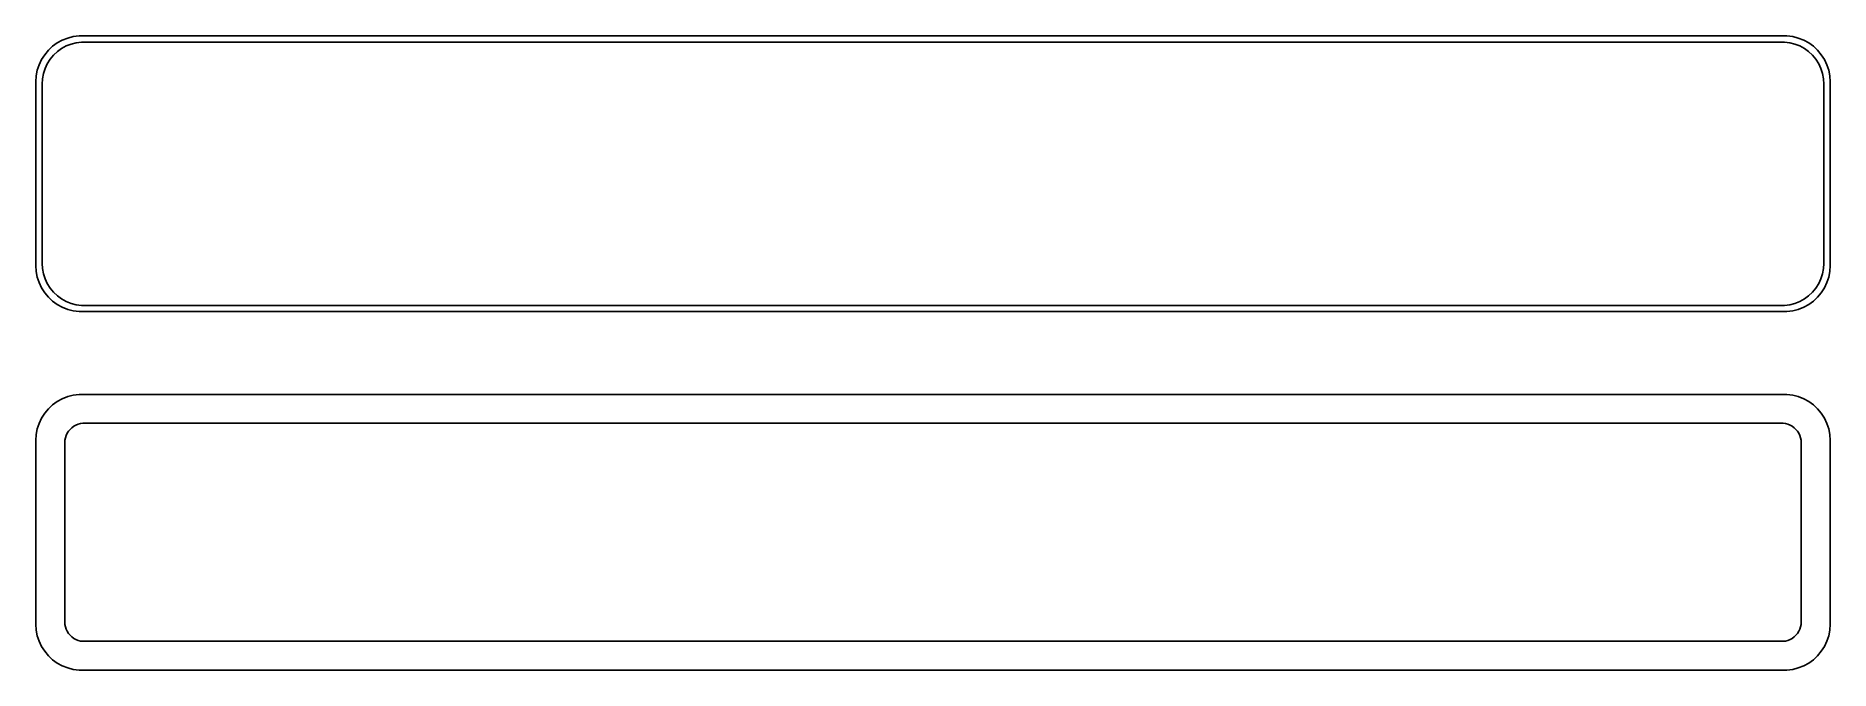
# Model space of a CAD drawing. Header units: metres. Extents: x -98 to 98, y 63 to 132.
import ezdxf

# ---------------------------------------------------------------- set-up
doc = ezdxf.new("R2010")
doc.units = ezdxf.units.M

msp = doc.modelspace()

# ---------------------------------------------------------------- linework, layer by layer
for p, q in [((-95.6871, 130.853), (-96.1448, 130.423)), ((-95.1791, 131.222), (-95.6871, 130.853)), ((-94.6289, 131.524), (-95.1791, 131.222)), ((-94.7032, 130.616), (-94.1994, 130.893)), ((-94.0451, 131.755), (-94.6289, 131.524)), ((-94.1994, 130.893), (-93.6648, 131.104)), ((-93.4369, 131.911), (-94.0451, 131.755)), ((-93.6648, 131.104), (-93.1079, 131.247)), ((-92.8139, 131.99), (-93.4369, 131.911)), ((-93.1079, 131.247), (-92.5375, 131.319)), ((92.8139, 131.99), (-92.8139, 131.99)), ((-92.5375, 131.319), (92.5375, 131.319)), ((92.5375, 131.319), (93.1079, 131.247)), ((93.4369, 131.911), (92.8139, 131.99)), ((93.1079, 131.247), (93.6648, 131.104)), ((94.0451, 131.755), (93.4369, 131.911)), ((93.6648, 131.104), (94.1994, 130.893)), ((94.6289, 131.524), (94.0451, 131.755)), ((94.1994, 130.893), (94.7032, 130.616)), ((95.1791, 131.222), (94.6289, 131.524)), ((95.6871, 130.853), (95.1791, 131.222)), ((96.1448, 130.423), (95.6871, 130.853)), ((-97.1489, 128.841), (-97.3429, 128.243)), ((-96.8815, 129.409), (-97.1489, 128.841)), ((-96.5451, 129.939), (-96.8815, 129.409)), ((-96.1448, 130.423), (-96.5451, 129.939)), ((-96.5069, 128.435), (-96.2621, 128.956)), ((-96.2621, 128.956), (-95.954, 129.441)), ((-95.954, 129.441), (-95.5875, 129.884)), ((-95.5875, 129.884), (-95.1684, 130.278)), ((-95.1684, 130.278), (-94.7032, 130.616)), ((94.7032, 130.616), (95.1684, 130.278)), ((95.1684, 130.278), (95.5875, 129.884)), ((95.5875, 129.884), (95.954, 129.441)), ((95.954, 129.441), (96.2621, 128.956)), ((96.5451, 129.939), (96.1448, 130.423)), ((96.2621, 128.956), (96.5069, 128.435)), ((96.8815, 129.409), (96.5451, 129.939)), ((97.1489, 128.841), (96.8815, 129.409)), ((97.3429, 128.243), (97.1489, 128.841)), ((-97.4606, 127.627), (-97.5, 127)), ((-97.5, 127), (-97.5, 107)), ((-97.3429, 128.243), (-97.4606, 127.627)), ((-96.8284, 126.75), (-96.7923, 127.324)), ((-96.8284, 107.25), (-96.8284, 126.75)), ((-96.7923, 127.324), (-96.6846, 127.889)), ((-96.6846, 127.889), (-96.5069, 128.435)), ((96.5069, 128.435), (96.6846, 127.889)), ((96.6846, 127.889), (96.7923, 127.324)), ((96.7923, 127.324), (96.8284, 126.75)), ((96.8284, 126.75), (96.8284, 107.25)), ((97.4606, 127.627), (97.3429, 128.243)), ((97.5, 127), (97.4606, 127.627)), ((97.5, 107), (97.5, 127)), ((-96.7923, 106.676), (-96.8284, 107.25)), ((96.8284, 107.25), (96.7923, 106.676)), ((-97.5, 107), (-97.4606, 106.373)), ((-97.4606, 106.373), (-97.3429, 105.757)), ((-97.3429, 105.757), (-97.1489, 105.159)), ((-96.6846, 106.111), (-96.7923, 106.676)), ((-96.5069, 105.565), (-96.6846, 106.111)), ((-96.2621, 105.044), (-96.5069, 105.565)), ((96.5069, 105.565), (96.2621, 105.044)), ((96.6846, 106.111), (96.5069, 105.565)), ((96.7923, 106.676), (96.6846, 106.111)), ((97.1489, 105.159), (97.3429, 105.757)), ((97.3429, 105.757), (97.4606, 106.373)), ((97.4606, 106.373), (97.5, 107)), ((-97.1489, 105.159), (-96.8815, 104.591)), ((-96.8815, 104.591), (-96.5451, 104.061)), ((-96.5451, 104.061), (-96.1448, 103.577)), ((-95.954, 104.559), (-96.2621, 105.044)), ((-96.1448, 103.577), (-95.6871, 103.147)), ((-95.5875, 104.116), (-95.954, 104.559)), ((-95.1684, 103.722), (-95.5875, 104.116)), ((-94.7032, 103.384), (-95.1684, 103.722)), ((-94.1994, 103.107), (-94.7032, 103.384)), ((94.7032, 103.384), (94.1994, 103.107)), ((95.1684, 103.722), (94.7032, 103.384)), ((95.5875, 104.116), (95.1684, 103.722)), ((95.954, 104.559), (95.5875, 104.116)), ((95.6871, 103.147), (96.1448, 103.577)), ((96.2621, 105.044), (95.954, 104.559)), ((96.1448, 103.577), (96.5451, 104.061)), ((96.5451, 104.061), (96.8815, 104.591)), ((96.8815, 104.591), (97.1489, 105.159)), ((-95.6871, 103.147), (-95.1791, 102.778)), ((-95.1791, 102.778), (-94.6289, 102.476)), ((-94.6289, 102.476), (-94.0451, 102.245)), ((-93.6648, 102.896), (-94.1994, 103.107)), ((-94.0451, 102.245), (-93.4369, 102.089)), ((-93.1079, 102.753), (-93.6648, 102.896)), ((-93.4369, 102.089), (-92.8139, 102.01)), ((-92.5375, 102.681), (-93.1079, 102.753)), ((-92.8139, 102.01), (92.8139, 102.01)), ((92.5375, 102.681), (-92.5375, 102.681)), ((93.1079, 102.753), (92.5375, 102.681)), ((92.8139, 102.01), (93.4369, 102.089)), ((93.6648, 102.896), (93.1079, 102.753)), ((93.4369, 102.089), (94.0451, 102.245)), ((94.1994, 103.107), (93.6648, 102.896)), ((94.0451, 102.245), (94.6289, 102.476)), ((94.6289, 102.476), (95.1791, 102.778)), ((95.1791, 102.778), (95.6871, 103.147)), ((-95.6871, 91.8526), (-96.1448, 91.4227)), ((-95.1791, 92.2216), (-95.6871, 91.8526)), ((-94.6289, 92.5241), (-95.1791, 92.2216)), ((-94.0451, 92.7553), (-94.6289, 92.5241)), ((-93.4369, 92.9114), (-94.0451, 92.7553)), ((-92.8139, 92.9901), (-93.4369, 92.9114)), ((92.8139, 92.9901), (-92.8139, 92.9901)), ((93.4369, 92.9114), (92.8139, 92.9901)), ((94.0451, 92.7553), (93.4369, 92.9114)), ((94.6289, 92.5241), (94.0451, 92.7553)), ((95.1791, 92.2216), (94.6289, 92.5241)), ((95.6871, 91.8526), (95.1791, 92.2216)), ((96.1448, 91.4227), (95.6871, 91.8526)), ((-97.1489, 89.8406), (-97.3429, 89.2434)), ((-96.8815, 90.4088), (-97.1489, 89.8406)), ((-96.5451, 90.9389), (-96.8815, 90.4088)), ((-96.1448, 91.4227), (-96.5451, 90.9389)), ((-93.1482, 89.6588), (-92.9019, 89.7564)), ((-92.9019, 89.7564), (-92.6453, 89.8223)), ((-92.6453, 89.8223), (-92.3825, 89.8555)), ((-92.3825, 89.8555), (92.3825, 89.8555)), ((92.3825, 89.8555), (92.6453, 89.8223)), ((92.6453, 89.8223), (92.9019, 89.7564)), ((92.9019, 89.7564), (93.1482, 89.6588)), ((96.5451, 90.9389), (96.1448, 91.4227)), ((96.8815, 90.4088), (96.5451, 90.9389)), ((97.1489, 89.8406), (96.8815, 90.4088)), ((97.3429, 89.2434), (97.1489, 89.8406)), ((-97.4606, 88.6267), (-97.5, 88)), ((-97.5, 88), (-97.5, 68)), ((-97.3429, 89.2434), (-97.4606, 88.6267)), ((-94.3596, 87.75), (-94.343, 88.0144)), ((-94.3596, 68.25), (-94.3596, 87.75)), ((-94.343, 88.0144), (-94.2934, 88.2746)), ((-94.2934, 88.2746), (-94.2115, 88.5266)), ((-94.2115, 88.5266), (-94.0987, 88.7663)), ((-94.0987, 88.7663), (-93.9567, 88.99)), ((-93.9567, 88.99), (-93.7879, 89.1941)), ((-93.7879, 89.1941), (-93.5947, 89.3755)), ((-93.5947, 89.3755), (-93.3804, 89.5312)), ((-93.3804, 89.5312), (-93.1482, 89.6588)), ((93.1482, 89.6588), (93.3804, 89.5312)), ((93.3804, 89.5312), (93.5947, 89.3755)), ((93.5947, 89.3755), (93.7879, 89.1941)), ((93.7879, 89.1941), (93.9567, 88.99)), ((93.9567, 88.99), (94.0987, 88.7663)), ((94.0987, 88.7663), (94.2115, 88.5266)), ((94.2115, 88.5266), (94.2934, 88.2746)), ((94.2934, 88.2746), (94.343, 88.0144)), ((94.343, 88.0144), (94.3596, 87.75)), ((94.3596, 87.75), (94.3596, 68.25)), ((97.4606, 88.6267), (97.3429, 89.2434)), ((97.5, 88), (97.4606, 88.6267)), ((97.5, 68), (97.5, 88)), ((-94.343, 67.9856), (-94.3596, 68.25)), ((94.3596, 68.25), (94.343, 67.9856)), ((-97.5, 68), (-97.4606, 67.3733)), ((-97.4606, 67.3733), (-97.3429, 66.7566)), ((-97.3429, 66.7566), (-97.1489, 66.1594)), ((-94.2934, 67.7254), (-94.343, 67.9856)), ((-94.2115, 67.4734), (-94.2934, 67.7254)), ((-94.0987, 67.2337), (-94.2115, 67.4734)), ((-93.9567, 67.01), (-94.0987, 67.2337)), ((-93.7879, 66.8059), (-93.9567, 67.01)), ((-93.5947, 66.6245), (-93.7879, 66.8059)), ((-93.3804, 66.4688), (-93.5947, 66.6245)), ((-93.1482, 66.3412), (-93.3804, 66.4688)), ((-92.9019, 66.2436), (-93.1482, 66.3412)), ((93.1482, 66.3412), (92.9019, 66.2436)), ((93.3804, 66.4688), (93.1482, 66.3412)), ((93.5947, 66.6245), (93.3804, 66.4688)), ((93.7879, 66.8059), (93.5947, 66.6245)), ((93.9567, 67.01), (93.7879, 66.8059)), ((94.0987, 67.2337), (93.9567, 67.01)), ((94.2115, 67.4734), (94.0987, 67.2337)), ((94.2934, 67.7254), (94.2115, 67.4734)), ((94.343, 67.9856), (94.2934, 67.7254)), ((97.1489, 66.1594), (97.3429, 66.7566)), ((97.3429, 66.7566), (97.4606, 67.3733)), ((97.4606, 67.3733), (97.5, 68)), ((-97.1489, 66.1594), (-96.8815, 65.5912)), ((-96.8815, 65.5912), (-96.5451, 65.0611)), ((-96.5451, 65.0611), (-96.1448, 64.5773)), ((-96.1448, 64.5773), (-95.6871, 64.1474)), ((-92.6453, 66.1777), (-92.9019, 66.2436)), ((-92.3825, 66.1445), (-92.6453, 66.1777)), ((92.3825, 66.1445), (-92.3825, 66.1445)), ((92.6453, 66.1777), (92.3825, 66.1445)), ((92.9019, 66.2436), (92.6453, 66.1777)), ((95.6871, 64.1474), (96.1448, 64.5773)), ((96.1448, 64.5773), (96.5451, 65.0611)), ((96.5451, 65.0611), (96.8815, 65.5912)), ((96.8815, 65.5912), (97.1489, 66.1594)), ((-95.6871, 64.1474), (-95.1791, 63.7784)), ((-95.1791, 63.7784), (-94.6289, 63.4759)), ((-94.6289, 63.4759), (-94.0451, 63.2447)), ((-94.0451, 63.2447), (-93.4369, 63.0886)), ((-93.4369, 63.0886), (-92.8139, 63.0099)), ((-92.8139, 63.0099), (92.8139, 63.0099)), ((92.8139, 63.0099), (93.4369, 63.0886)), ((93.4369, 63.0886), (94.0451, 63.2447)), ((94.0451, 63.2447), (94.6289, 63.4759)), ((94.6289, 63.4759), (95.1791, 63.7784)), ((95.1791, 63.7784), (95.6871, 64.1474))]:
    msp.add_line(p, q)

doc.saveas('drawing.dxf')
